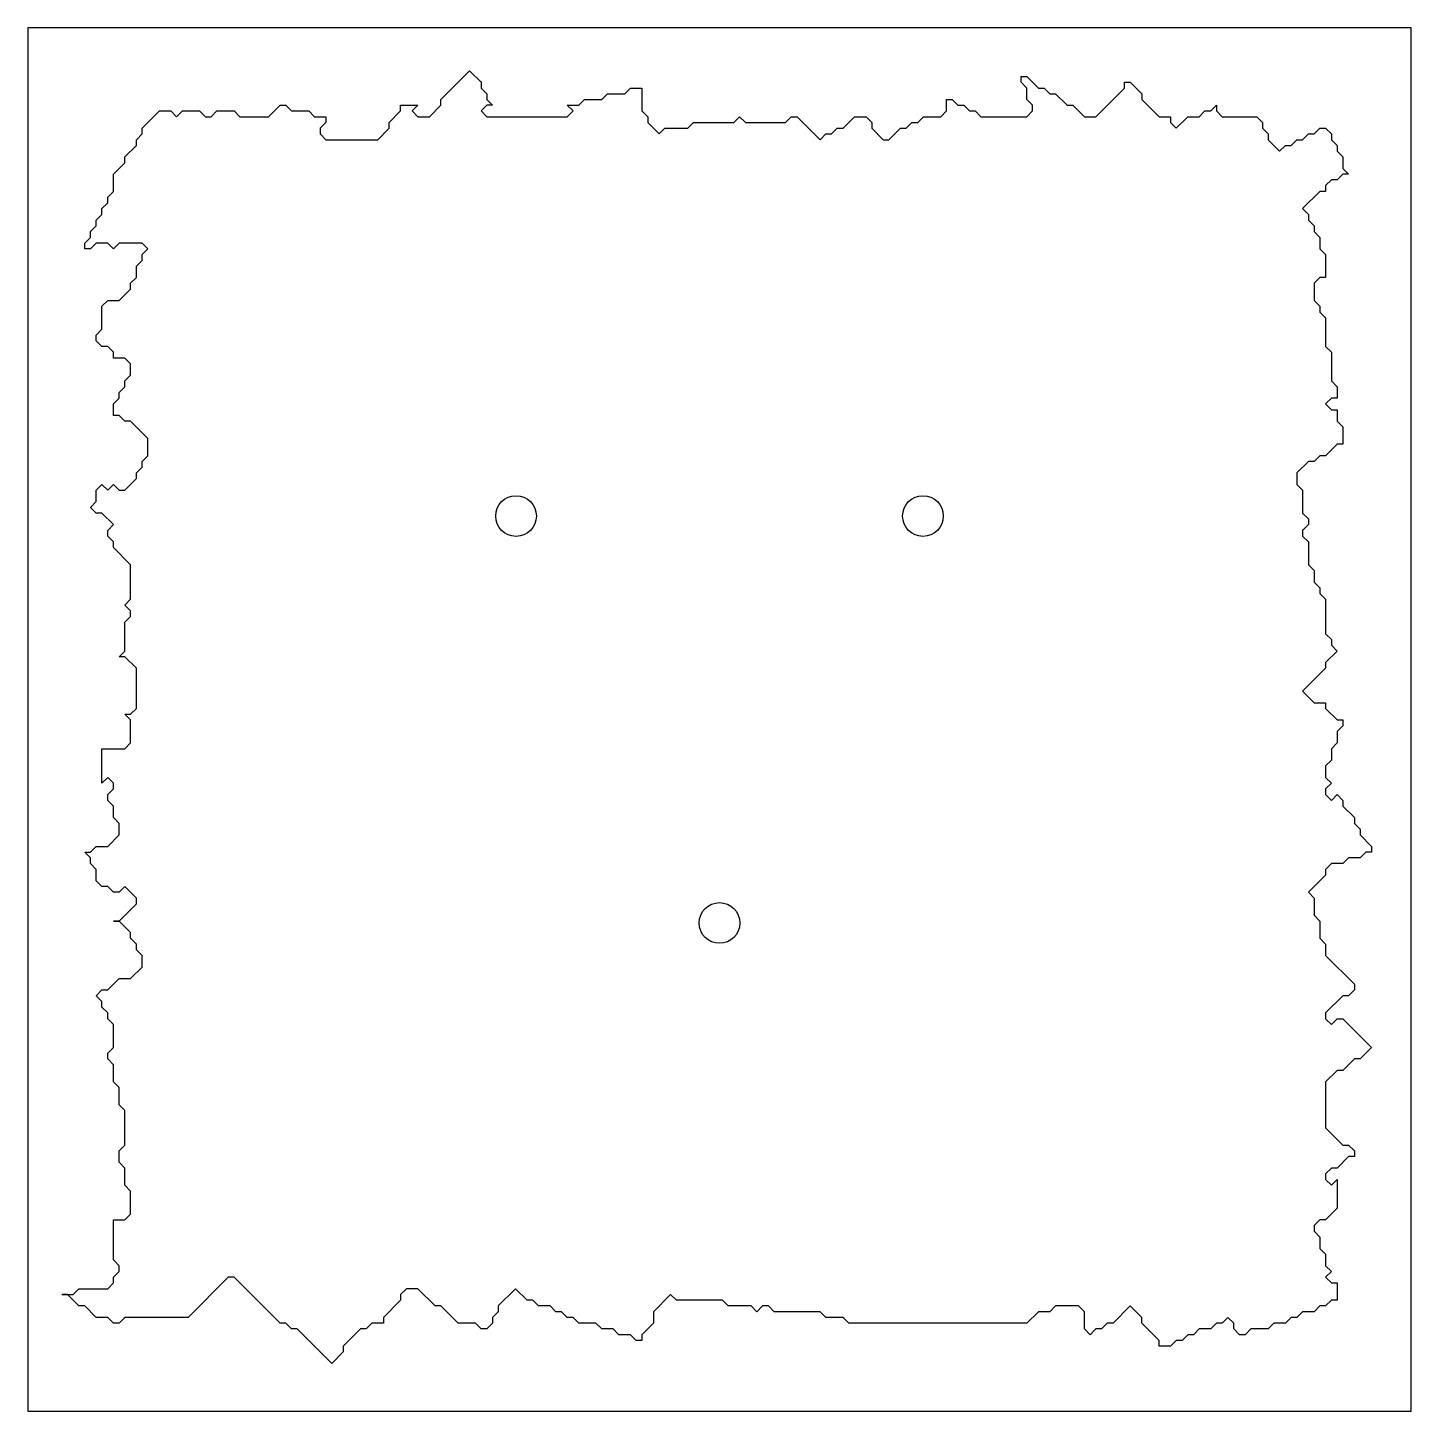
# Model space of a CAD drawing. Header units: metres. Extents: x 280 to 620, y 280 to 620.
import ezdxf

# ---------------------------------------------------------------- set-up
doc = ezdxf.new("R2010")
doc.units = ezdxf.units.M

msp = doc.modelspace()

# ---------------------------------------------------------------- linework, layer by layer
at = {"layer": 'CIRCLES'}
for centre in [(400, 500), (500, 500), (450, 400)]:
    msp.add_circle(centre, 5, dxfattribs=at)
at = {"layer": 'CONTOUR_1'}
msp.add_lwpolyline([(354.71, 291.78), (346.24, 300.25), (344.83, 300.25), (343.42, 301.66), (342.01, 301.66), (330.72, 312.95), (329.3, 312.95), (319.42, 303.07), (303.89, 303.07), (302.48, 301.66), (301.07, 301.66), (299.66, 303.07), (296.83, 303.07), (294.01, 305.89), (292.6, 305.89), (289.78, 308.72), (288.36, 308.72), (291.19, 308.72), (292.6, 310.13), (299.66, 310.13), (301.07, 311.54), (301.07, 312.95), (302.48, 314.36), (302.48, 315.78), (301.07, 317.19), (301.07, 327.07), (303.89, 327.07), (305.3, 328.48), (305.3, 334.13), (303.89, 335.54), (303.89, 339.77), (302.48, 341.19), (302.48, 344.01), (303.89, 345.42), (303.89, 353.89), (302.48, 355.3), (302.48, 359.54), (301.07, 360.95), (301.07, 365.18), (299.66, 366.6), (299.66, 368.01), (301.07, 369.42), (301.07, 375.07), (299.66, 376.48), (299.66, 377.89), (298.25, 379.3), (298.25, 380.71), (296.83, 382.13), (298.25, 383.54), (299.66, 383.54), (302.48, 386.36), (305.3, 386.36), (308.13, 389.18), (308.13, 392.01), (306.72, 393.42), (306.72, 394.83), (305.3, 396.24), (305.3, 397.65), (302.48, 400.48), (301.07, 400.48), (302.48, 400.48), (306.72, 404.71), (306.72, 406.12), (303.89, 408.95), (302.48, 407.54), (301.07, 407.54), (299.66, 408.95), (298.25, 408.95), (296.83, 410.36), (296.83, 413.18), (295.42, 414.59), (295.42, 416.01), (294.01, 417.42), (295.42, 417.42), (296.83, 418.83), (299.66, 418.83), (302.48, 421.65), (302.48, 424.48), (301.07, 425.89), (301.07, 428.71), (299.66, 430.12), (299.66, 431.53), (301.07, 432.95), (301.07, 434.36), (299.66, 435.77), (298.25, 434.36), (298.25, 442.83), (303.89, 442.83), (305.3, 444.24), (305.3, 449.89), (303.89, 451.3), (305.3, 451.3), (306.72, 452.71), (306.72, 462.59), (303.89, 465.42), (302.48, 465.42), (303.89, 466.83), (303.89, 473.89), (305.3, 475.3), (305.3, 476.71), (303.89, 478.12), (305.3, 479.53), (305.3, 488), (301.07, 492.24), (301.07, 493.65), (299.66, 495.06), (299.66, 496.47), (301.07, 497.88), (298.25, 500.71), (296.83, 500.71), (295.42, 502.12), (296.83, 503.53), (296.83, 506.36), (298.25, 507.77), (299.66, 506.36), (301.07, 507.77), (302.48, 506.36), (303.89, 506.36), (306.72, 509.18), (306.72, 510.59), (308.13, 512), (308.13, 513.41), (309.54, 514.83), (309.54, 519.06), (305.3, 523.3), (303.89, 523.3), (302.48, 524.71), (301.07, 524.71), (301.07, 527.53), (302.48, 528.94), (302.48, 530.35), (303.89, 531.77), (303.89, 533.18), (305.3, 534.59), (305.3, 537.41), (303.89, 538.82), (301.07, 538.82), (301.07, 540.24), (299.66, 541.65), (298.25, 541.65), (296.83, 543.06), (296.83, 544.47), (298.25, 545.88), (298.25, 551.53), (299.66, 552.94), (302.48, 552.94), (305.3, 555.76), (305.3, 557.18), (306.72, 558.59), (306.72, 561.41), (308.13, 562.82), (308.13, 564.23), (309.54, 565.65), (308.13, 567.06), (302.48, 567.06), (301.07, 565.65), (299.66, 567.06), (296.83, 567.06), (295.42, 565.65), (294.01, 565.65), (294.01, 567.06), (295.42, 568.47), (295.42, 569.88), (296.83, 571.29), (296.83, 572.7), (298.25, 574.12), (298.25, 575.53), (299.66, 576.94), (299.66, 578.35), (301.07, 579.76), (301.07, 584), (303.89, 586.82), (303.89, 588.23), (306.72, 591.06), (306.72, 592.47), (308.13, 593.88), (308.13, 595.29), (312.36, 599.53), (315.19, 599.53), (316.6, 598.12), (318.01, 599.53), (322.24, 599.53), (323.66, 598.12), (325.07, 598.12), (326.48, 599.53), (330.72, 599.53), (332.13, 598.12), (339.19, 598.12), (342.01, 600.94), (343.42, 600.94), (344.83, 599.53), (349.07, 599.53), (350.48, 598.12), (353.3, 598.12), (353.3, 596.7), (351.89, 595.29), (351.89, 593.88), (353.3, 592.47), (366.01, 592.47), (368.83, 595.29), (368.83, 596.7), (371.65, 599.53), (371.65, 600.94), (375.89, 600.94), (374.48, 599.53), (375.89, 598.12), (378.71, 598.12), (381.54, 600.94), (381.54, 602.35), (388.59, 609.41), (391.42, 606.59), (391.42, 605.17), (392.83, 603.76), (392.83, 602.35), (394.24, 600.94), (392.83, 600.94), (391.42, 599.53), (392.83, 598.12), (412.59, 598.12), (414.01, 599.53), (412.59, 600.94), (415.42, 600.94), (416.83, 602.35), (421.06, 602.35), (422.48, 603.76), (426.71, 603.76), (428.12, 605.17), (430.95, 605.17), (430.95, 599.53), (432.36, 598.12), (432.36, 596.7), (435.18, 593.88), (436.59, 595.29), (442.24, 595.29), (443.65, 596.7), (453.53, 596.7), (454.94, 598.12), (456.36, 596.7), (466.24, 596.7), (467.65, 598.12), (469.06, 598.12), (474.71, 592.47), (476.12, 593.88), (477.53, 593.88), (478.94, 595.29), (480.36, 595.29), (483.18, 598.12), (486, 598.12), (487.41, 596.7), (487.41, 595.29), (490.24, 592.47), (491.65, 592.47), (494.47, 595.29), (495.88, 595.29), (497.3, 596.7), (498.71, 596.7), (500.12, 598.12), (504.35, 598.12), (505.77, 599.53), (505.77, 602.35), (507.18, 602.35), (508.59, 600.94), (510, 600.94), (511.41, 599.53), (512.82, 599.53), (514.24, 598.12), (525.53, 598.12), (526.94, 599.53), (526.94, 600.94), (525.53, 602.35), (525.53, 605.17), (524.12, 606.59), (524.12, 608), (525.53, 608), (528.35, 605.17), (529.76, 605.17), (531.18, 603.76), (532.59, 603.76), (535.41, 600.94), (536.82, 600.94), (539.65, 598.12), (542.47, 598.12), (549.53, 605.17), (549.53, 606.59), (550.94, 606.59), (553.76, 603.76), (553.76, 602.35), (558, 598.12), (560.82, 598.12), (560.82, 596.7), (562.23, 595.29), (565.06, 598.12), (567.88, 598.12), (569.29, 599.53), (570.7, 599.53), (572.12, 600.94), (572.12, 599.53), (573.53, 598.12), (582, 598.12), (583.41, 596.7), (583.41, 595.29), (584.82, 593.88), (584.82, 592.47), (587.64, 589.65), (589.06, 591.06), (590.47, 591.06), (591.88, 592.47), (593.29, 592.47), (594.7, 593.88), (596.11, 593.88), (597.53, 595.29), (598.94, 595.29), (600.35, 593.88), (600.35, 592.47), (601.76, 591.06), (601.76, 589.65), (603.17, 588.23), (603.17, 585.41), (604.59, 584), (603.17, 584), (601.76, 582.59), (600.35, 582.59), (598.94, 581.18), (598.94, 579.76), (597.53, 579.76), (593.29, 575.53), (594.7, 574.12), (594.7, 572.7), (596.11, 571.29), (596.11, 569.88), (597.53, 568.47), (597.53, 565.65), (598.94, 564.23), (598.94, 558.59), (597.53, 558.59), (596.11, 557.18), (596.11, 552.94), (597.53, 551.53), (597.53, 550.12), (598.94, 548.71), (598.94, 541.65), (600.35, 540.24), (600.35, 533.18), (601.76, 531.77), (601.76, 528.94), (600.35, 528.94), (598.94, 527.53), (600.35, 526.12), (601.76, 526.12), (601.76, 523.3), (603.17, 521.88), (603.17, 517.65), (601.76, 517.65), (598.94, 514.83), (597.53, 514.83), (596.11, 513.41), (594.7, 513.41), (591.88, 510.59), (591.88, 507.77), (593.29, 506.36), (593.29, 500.71), (594.7, 499.3), (594.7, 497.88), (593.29, 496.47), (593.29, 495.06), (594.7, 493.65), (594.7, 488), (596.11, 486.59), (596.11, 483.77), (597.53, 482.36), (597.53, 480.94), (598.94, 479.53), (598.94, 471.06), (600.35, 469.65), (600.35, 468.24), (601.76, 466.83), (598.94, 464), (598.94, 462.59), (593.29, 456.95), (596.11, 454.12), (598.94, 454.12), (598.94, 452.71), (601.76, 449.89), (603.17, 449.89), (603.17, 448.48), (601.76, 447.06), (601.76, 444.24), (600.35, 442.83), (600.35, 440.01), (598.94, 438.59), (598.94, 435.77), (600.35, 434.36), (598.94, 432.95), (598.94, 431.53), (600.35, 430.12), (601.76, 431.53), (603.17, 430.12), (603.17, 428.71), (606, 425.89), (606, 424.48), (607.41, 423.06), (607.41, 421.65), (610.23, 418.83), (610.23, 417.42), (608.82, 417.42), (607.41, 416.01), (604.59, 416.01), (603.17, 414.59), (600.35, 414.59), (598.94, 413.18), (598.94, 411.77), (594.7, 407.54), (596.11, 406.12), (596.11, 401.89), (597.53, 400.48), (597.53, 396.24), (598.94, 394.83), (598.94, 392.01), (606, 384.95), (606, 383.54), (604.59, 382.13), (603.17, 382.13), (598.94, 377.89), (598.94, 376.48), (600.35, 375.07), (601.76, 376.48), (603.17, 376.48), (610.23, 369.42), (607.41, 366.6), (606, 366.6), (603.17, 363.77), (601.76, 363.77), (598.94, 360.95), (598.94, 349.66), (603.17, 345.42), (604.59, 345.42), (606, 344.01), (606, 342.6), (604.59, 342.6), (601.76, 339.77), (600.35, 339.77), (598.94, 338.36), (598.94, 336.95), (600.35, 335.54), (601.76, 336.95), (601.76, 329.89), (598.94, 327.07), (597.53, 327.07), (596.11, 325.66), (596.11, 324.25), (597.53, 322.83), (597.53, 320.01), (598.94, 318.6), (598.94, 315.78), (600.35, 314.36), (598.94, 312.95), (600.35, 311.54), (601.76, 311.54), (601.76, 307.31), (600.35, 307.31), (598.94, 305.89), (597.53, 305.89), (596.11, 304.48), (593.29, 304.48), (591.88, 303.07), (590.47, 303.07), (589.06, 301.66), (586.23, 301.66), (584.82, 300.25), (580.59, 300.25), (579.17, 298.83), (577.76, 298.83), (576.35, 300.25), (576.35, 301.66), (574.94, 303.07), (573.53, 301.66), (572.12, 301.66), (570.7, 300.25), (567.88, 300.25), (566.47, 298.83), (565.06, 298.83), (563.65, 297.42), (562.23, 297.42), (560.82, 296.01), (558, 296.01), (558, 297.42), (553.76, 301.66), (553.76, 303.07), (550.94, 305.89), (546.71, 301.66), (545.29, 301.66), (543.88, 300.25), (542.47, 300.25), (541.06, 298.83), (539.65, 300.25), (539.65, 304.48), (538.24, 305.89), (532.59, 305.89), (531.18, 304.48), (528.35, 304.48), (525.53, 301.66), (481.77, 301.66), (480.36, 303.07), (476.12, 303.07), (474.71, 304.48), (463.41, 304.48), (462, 305.89), (460.59, 305.89), (459.18, 304.48), (457.77, 305.89), (452.12, 305.89), (450.71, 307.31), (439.42, 307.31), (438, 308.72), (433.77, 304.48), (433.77, 301.66), (430.95, 298.83), (430.95, 297.42), (429.53, 297.42), (428.12, 298.83), (425.3, 298.83), (423.89, 300.25), (421.06, 300.25), (419.65, 301.66), (415.42, 301.66), (414.01, 303.07), (412.59, 303.07), (411.18, 304.48), (409.77, 304.48), (408.36, 305.89), (405.54, 305.89), (404.12, 307.31), (402.71, 307.31), (399.89, 310.13), (395.65, 305.89), (395.65, 304.48), (394.24, 303.07), (394.24, 301.66), (392.83, 300.25), (391.42, 300.25), (390.01, 301.66), (385.77, 301.66), (381.54, 305.89), (380.12, 305.89), (375.89, 310.13), (373.07, 310.13), (371.65, 308.72), (371.65, 307.31), (367.42, 303.07), (367.42, 301.66), (364.6, 301.66), (363.18, 300.25), (361.77, 300.25), (357.54, 296.01), (357.54, 294.6), (354.71, 291.78)], close=True, dxfattribs=at)
at = {"layer": 'FRAME'}
msp.add_lwpolyline([(280, 280), (620, 280), (620, 620), (280, 620), (280, 280)], close=True, dxfattribs=at)

doc.saveas('drawing.dxf')
